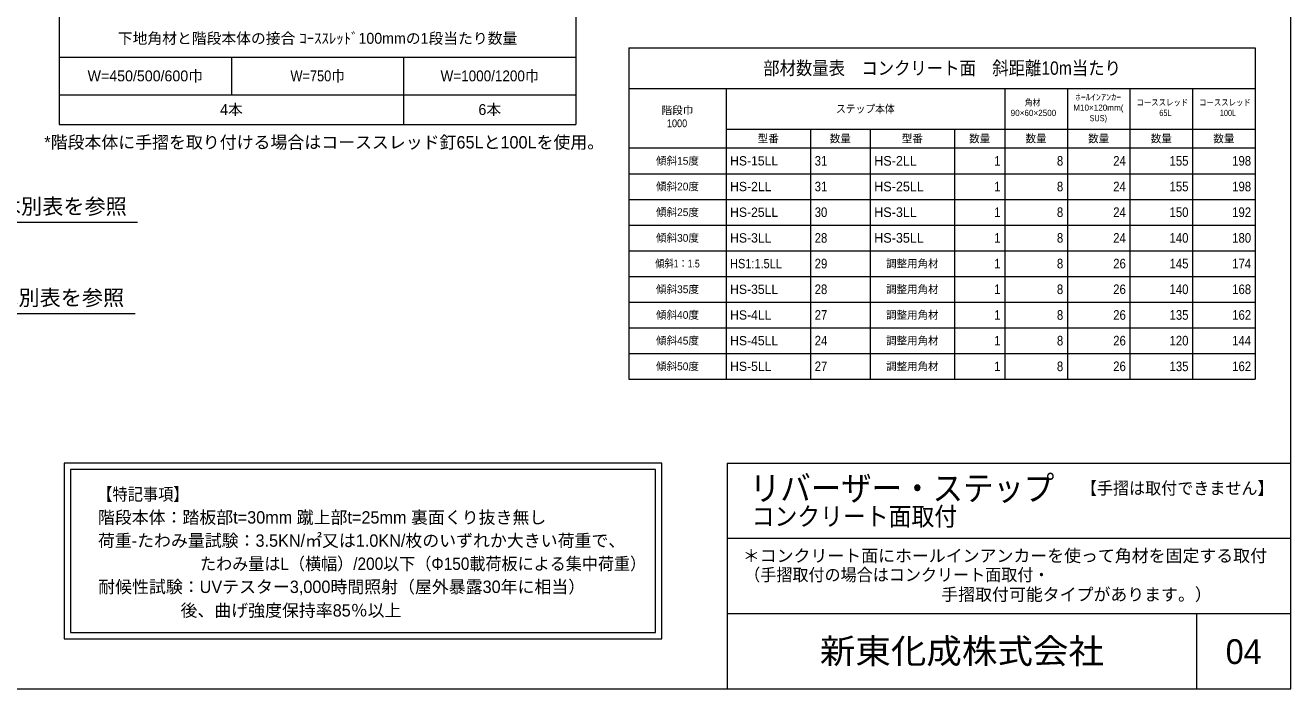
# Model space of a CAD drawing. Units: millimetres at full size, sheet at 1:20; details may follow other scales. Extents: x 200 to 8200, y 200 to 5740.
# Drawn here: x 4159 to 8200, y 200 to 2317 of the extents above; entities that cross this region are included whole.
import ezdxf
from ezdxf.enums import TextEntityAlignment as Align

# ---------------------------------------------------------------- set-up
doc = ezdxf.new("R2010")
doc.units = ezdxf.units.MM
doc.header["$LTSCALE"] = 20
for name, color, linetype, lineweight in [('図面枠-A3', 7, 'Continuous', 20), ('引出線', 7, 'Continuous', 13), ('文字', 7, 'Continuous', 13), ('特記事項', 7, 'Continuous', 15), ('表', 7, 'Continuous', 15)]:
    doc.layers.add(name, color=color, linetype=linetype, lineweight=lineweight)
doc.styles.add('ＭＳ Ｐゴシック', font='')
doc.styles.get('ＭＳ Ｐゴシック').set_extended_font_data('MS PGothic')

msp = doc.modelspace()

# ---------------------------------------------------------------- linework, layer by layer
at = {"layer": '図面枠-A3'}
for p, q in [((6400, 920), (6400, 200)), ((6400, 920), (8200, 920)), ((6400, 680), (8200, 680)), ((6400, 440), (8200, 440)), ((7900, 200), (7900, 440))]:
    msp.add_line(p, q, dxfattribs=at)
msp.add_lwpolyline([(200, 200), (8200, 200), (8200, 5740), (200, 5740)], close=True, dxfattribs=at)
at = {"layer": '引出線'}
for points in [[(3308.01, 1305.95), (3605.74, 1689.33), (4517.86, 1689.33)], [(3397.14, 1144.17), (3597.42, 1397.98), (4509.54, 1397.98)]]:
    msp.add_lwpolyline(points, dxfattribs=at)
at = {"layer": '特記事項'}
for points in [[(4283.51, 358.95), (6191.41, 358.95), (6191.41, 920), (4283.51, 920)], [(4303.51, 378.95), (6171.41, 378.95), (6171.41, 900), (4303.51, 900)]]:
    msp.add_lwpolyline(points, close=True, dxfattribs=at)
at = {"layer": '表'}
for p, q in [((4267.37, 2684.16), (4267.37, 2001.24)), ((5917.37, 2684.16), (5917.37, 2001.24)), ((6086.76, 2245.9), (8086.76, 2245.9)), ((6086.76, 2245.9), (6086.76, 2115.9)), ((8086.76, 2245.9), (8086.76, 2115.9)), ((4267.37, 2215.97), (5917.37, 2215.97)), ((4817.37, 2215.97), (4817.37, 2095.97)), ((5367.37, 2215.97), (5367.37, 2001.24)), ((6086.76, 2115.9), (8086.76, 2115.9)), ((6086.76, 2115.9), (6086.76, 1187.9)), ((6396.76, 2115.9), (6396.76, 1925.93)), ((7286.76, 2115.9), (7286.76, 1925.93)), ((7486.76, 2115.9), (7486.76, 1925.93)), ((7686.76, 2115.9), (7686.76, 1925.93)), ((7886.76, 2115.9), (7886.76, 1925.93)), ((8086.76, 2115.9), (8086.76, 1985.9)), ((4267.37, 2095.97), (5917.37, 2095.97)), ((4267.37, 2001.24), (5917.37, 2001.24)), ((6396.76, 1985.9), (8086.76, 1985.9)), ((6666.76, 1985.9), (6666.76, 1925.93)), ((6856.76, 1985.9), (6856.76, 1925.93)), ((7126.76, 1985.9), (7126.76, 1925.93)), ((8086.76, 1985.9), (8086.76, 1187.9)), ((6086.76, 1925.93), (8086.76, 1925.93)), ((6086.76, 1925.88), (8086.76, 1925.88)), ((6396.76, 1925.88), (6396.76, 1187.9)), ((6666.76, 1925.88), (6666.76, 1187.9)), ((6856.76, 1925.88), (6856.76, 1187.9)), ((7126.76, 1925.88), (7126.76, 1187.9)), ((7286.76, 1925.88), (7286.76, 1187.9)), ((7486.76, 1925.88), (7486.76, 1187.9)), ((7686.76, 1925.88), (7686.76, 1187.9)), ((7886.76, 1925.88), (7886.76, 1187.9)), ((6086.76, 1843.9), (8086.76, 1843.9)), ((6086.76, 1761.9), (8086.76, 1761.9)), ((6086.76, 1679.9), (8086.76, 1679.9)), ((6086.76, 1597.9), (8086.76, 1597.9)), ((6086.76, 1515.9), (8086.76, 1515.9)), ((6086.76, 1433.9), (8086.76, 1433.9)), ((6086.76, 1351.9), (8086.76, 1351.9)), ((6086.76, 1269.9), (8086.76, 1269.9)), ((6086.76, 1187.9), (8086.76, 1187.9))]:
    msp.add_line(p, q, dxfattribs=at)

# ---------------------------------------------------------------- texts
at = {"layer": '図面枠-A3', "style": 'ＭＳ Ｐゴシック', "width": 1.05}
msp.add_text('新東化成株式会社', height=79.18, dxfattribs=at).set_placement((7150, 320), align=Align.MIDDLE_CENTER)
at = {"layer": '図面枠-A3', "style": 'ＭＳ Ｐゴシック'}
msp.add_text('04', height=79.18, dxfattribs=at).set_placement((8050, 318.3), align=Align.MIDDLE_CENTER)
at = {"layer": '文字', "style": 'ＭＳ Ｐゴシック'}
for s, height, p in [('*階段本体に手摺を取り付ける場合はコーススレッド釘65Lと100Lを使用。', 39.59, (4219.94, 1912.48)), ('１段当たり数量は別表を参照', 49.49, (3605.74, 1699.84)), ('１段当たり数量は別表を参照', 49.49, (3597.42, 1408.49)), ('＊コンクリート面にホールインアンカーを使って角材を固定する取付', 39.59, (6450.44, 592.75)), ('                                           手摺取付可能タイプがあります。）', 39.59, (6465.44, 469.04))]:
    msp.add_text(s, height=height, dxfattribs=at).set_placement(p, align=Align.BOTTOM_LEFT)
at = {"layer": '文字', "style": 'ＭＳ Ｐゴシック', "width": 0.9}
for s, height, p in [('リバーザー・ステップ\u3000 ', 79.18, (7020.67, 840)), ('コンクリート面取付', 59.38, (6806.69, 750))]:
    msp.add_text(s, height=height, dxfattribs=at).set_placement(p, align=Align.MIDDLE_CENTER)
at = {"layer": '文字', "style": 'ＭＳ Ｐゴシック', "width": 0.95}
msp.add_text('【手摺は取付できません】', height=39.59, dxfattribs=at).set_placement((8145.44, 840), align=Align.MIDDLE_RIGHT)
msp.add_text('（手摺取付の場合はコンクリート面取付・', height=39.59, dxfattribs=at).set_placement((6454.99, 531.91), align=Align.BOTTOM_LEFT)
at = {"layer": '特記事項', "style": 'ＭＳ Ｐゴシック'}
for s, width, p in [('【特記事項】', 0.9, (4388.98, 789.04)), ('\u3000\u3000\u3000\u3000\u3000\u3000 たわみ量はL（横幅）/200以下（Φ150載荷板による集中荷重）', 0.95, (4395.8, 567.22))]:
    msp.add_text(s, height=39.59, dxfattribs=dict(at, width=width)).set_placement(p, align=Align.BOTTOM_LEFT)
for s, p in [('階段本体：踏板部t=30mm 蹴上部t=25mm 裏面くり抜き無し', (4391.03, 715.1)), ('荷重-たわみ量試験：3.5KN/㎡又は1.0KN/枚のいずれか大きい荷重で、', (4391.03, 641.16)), ('耐候性試験：UVテスター3,000時間照射（屋外暴露30年に相当）', (4391.94, 493.51)), ('                  後、曲げ強度保持率85％以上', (4395.8, 418.2))]:
    msp.add_text(s, height=39.59, dxfattribs=at).set_placement(p, align=Align.BOTTOM_LEFT)
at = {"layer": '表', "style": 'ＭＳ Ｐゴシック'}
for s, height, p in [('下地角材と階段本体の接合 ｺｰｽｽﾚｯﾄﾞ100mmの1段当たり数量', 34.64, (5092.37, 2275.97)), ('W=450/500/600巾', 34.64, (4542.37, 2155.97)), ('4本', 34.64, (4817.37, 2048.61)), ('6本', 34.64, (5642.37, 2048.61)), ('型番', 24.74, (6531.76, 1955.9)), ('数量', 24.74, (6761.76, 1955.9)), ('型番', 24.74, (6991.76, 1955.9)), ('数量', 24.74, (7206.76, 1955.9)), ('数量', 24.74, (7386.76, 1955.9)), ('数量', 24.74, (7586.76, 1955.9)), ('数量', 24.74, (7786.76, 1955.9)), ('数量', 24.74, (7986.76, 1955.9)), ('傾斜15度', 24.74, (6241.76, 1884.9)), ('傾斜20度', 24.74, (6241.76, 1802.9)), ('傾斜25度', 24.74, (6241.76, 1720.9)), ('傾斜30度', 24.74, (6241.76, 1638.9)), ('調整用角材', 24.58, (6991.76, 1556.9)), ('傾斜35度', 24.74, (6241.76, 1474.9)), ('調整用角材', 24.58, (6991.76, 1474.9)), ('傾斜40度', 24.74, (6241.76, 1392.9)), ('調整用角材', 24.58, (6991.76, 1392.9)), ('傾斜45度', 24.74, (6241.76, 1310.9)), ('調整用角材', 24.58, (6991.76, 1310.9)), ('傾斜50度', 24.74, (6241.76, 1228.9)), ('調整用角材', 24.58, (6991.76, 1228.9))]:
    msp.add_text(s, height=height, dxfattribs=at).set_placement(p, align=Align.MIDDLE_CENTER)
for s, height, width, p in [('部材数量表\u3000コンクリート面\u3000斜距離10m当たり', 42.56, 0.9, (7086.76, 2180.9)), ('W=750巾', 34.64, 0.9, (5092.37, 2155.97)), ('W=1000/1200巾', 34.64, 0.95, (5642.37, 2155.97)), ('ステップ本体', 24.74, 0.9, (6841.76, 2050.9)), ('傾斜1：1.5', 24.74, 0.85, (6241.76, 1556.9))]:
    msp.add_text(s, height=height, dxfattribs=dict(at, width=width)).set_placement(p, align=Align.MIDDLE_CENTER)
for s, height, p in [('階段巾', 24.74, (6191.14, 2058.61)), ('M10×120mm(', 19.79, (7505.55, 2064.4)), ('90×60×2500', 19.79, (7305.76, 2047.74))]:
    msp.add_text(s, height=height, dxfattribs=at).set_placement(p, align=Align.TOP_LEFT)
for s, height, width, p in [('角材\u3000', 19.79, 0.9, (7350.8, 2081.07)), ('ﾎｰﾙｲﾝｱﾝｶｰ', 19.79, 1.2, (7513.2, 2097.74)), ('コーススレッド', 19.79, 0.85, (7707.71, 2081.07)), ('コーススレッド', 19.79, 0.85, (7907.71, 2081.07)), ('SUS)', 19.79, 0.9, (7557.76, 2031.07)), ('\u300065L', 19.79, 0.85, (7757.02, 2047.74)), ('\u3000100L', 19.79, 0.85, (7950.27, 2047.74)), ('1000', 24.74, 0.9, (6208.01, 2016.95))]:
    msp.add_text(s, height=height, dxfattribs=dict(at, width=width)).set_placement(p, align=Align.TOP_LEFT)
for s, height, p in [('HS-15LL', 29.69, (6409.96, 1884.9)), ('HS-2LL', 30.73, (6869.96, 1884.9)), ('HS-25LL', 30.73, (6869.96, 1802.9)), ('HS-2LL', 29.69, (6409.96, 1802.9)), ('HS-25LL', 29.69, (6409.96, 1720.9)), ('HS-3LL', 30.73, (6869.96, 1720.9)), ('HS-3LL', 29.69, (6409.96, 1638.9)), ('HS-35LL', 30.73, (6869.96, 1638.9)), ('HS-35LL', 29.69, (6409.96, 1474.9)), ('HS-4LL', 29.69, (6409.96, 1392.9)), ('HS-45LL', 29.69, (6409.96, 1310.9)), ('HS-5LL', 29.69, (6409.96, 1228.9))]:
    msp.add_text(s, height=height, dxfattribs=at).set_placement(p, align=Align.MIDDLE_LEFT)
at = {"layer": '表', "style": 'ＭＳ Ｐゴシック', "width": 0.9}
for s, height, p in [('31', 30.73, (6679.96, 1884.9)), ('31', 30.73, (6679.96, 1802.9)), ('30', 30.73, (6679.96, 1720.9)), ('28', 30.73, (6679.96, 1638.9)), ('HS1:1.5LL', 29.69, (6409.96, 1556.9)), ('29', 30.73, (6679.96, 1556.9)), ('28', 30.73, (6679.96, 1474.9)), ('27', 30.73, (6679.96, 1392.9)), ('24', 30.73, (6679.96, 1310.9)), ('27', 30.73, (6679.96, 1228.9))]:
    msp.add_text(s, height=height, dxfattribs=at).set_placement(p, align=Align.MIDDLE_LEFT)
for s, p in [('1', (7273.56, 1884.9)), ('8', (7473.56, 1884.9)), ('24', (7673.56, 1884.9)), ('155', (7873.56, 1884.9)), ('198', (8073.56, 1884.9)), ('8', (7473.56, 1802.9)), ('24', (7673.56, 1802.9)), ('198', (8073.56, 1802.9)), ('1', (7273.56, 1802.9)), ('155', (7873.56, 1802.9)), ('1', (7273.56, 1720.9)), ('8', (7473.56, 1720.9)), ('24', (7673.56, 1720.9)), ('150', (7873.56, 1720.9)), ('192', (8073.56, 1720.9)), ('1', (7273.56, 1638.9)), ('8', (7473.56, 1638.9)), ('24', (7673.56, 1638.9)), ('140', (7873.56, 1638.9)), ('180', (8073.56, 1638.9)), ('1', (7273.56, 1556.9)), ('8', (7473.56, 1556.9)), ('26', (7673.56, 1556.9)), ('145', (7873.56, 1556.9)), ('174', (8073.56, 1556.9)), ('1', (7273.56, 1474.9)), ('8', (7473.56, 1474.9)), ('26', (7673.56, 1474.9)), ('140', (7873.56, 1474.9)), ('168', (8073.56, 1474.9)), ('1', (7273.56, 1392.9)), ('8', (7473.56, 1392.9)), ('26', (7673.56, 1392.9)), ('135', (7873.56, 1392.9)), ('162', (8073.56, 1392.9)), ('1', (7273.56, 1310.9)), ('8', (7473.56, 1310.9)), ('26', (7673.56, 1310.9)), ('120', (7873.56, 1310.9)), ('144', (8073.56, 1310.9)), ('1', (7273.56, 1228.9)), ('8', (7473.56, 1228.9)), ('26', (7673.56, 1228.9)), ('135', (7873.56, 1228.9)), ('162', (8073.56, 1228.9))]:
    msp.add_text(s, height=30.73, dxfattribs=at).set_placement(p, align=Align.MIDDLE_RIGHT)

doc.saveas('drawing.dxf')
